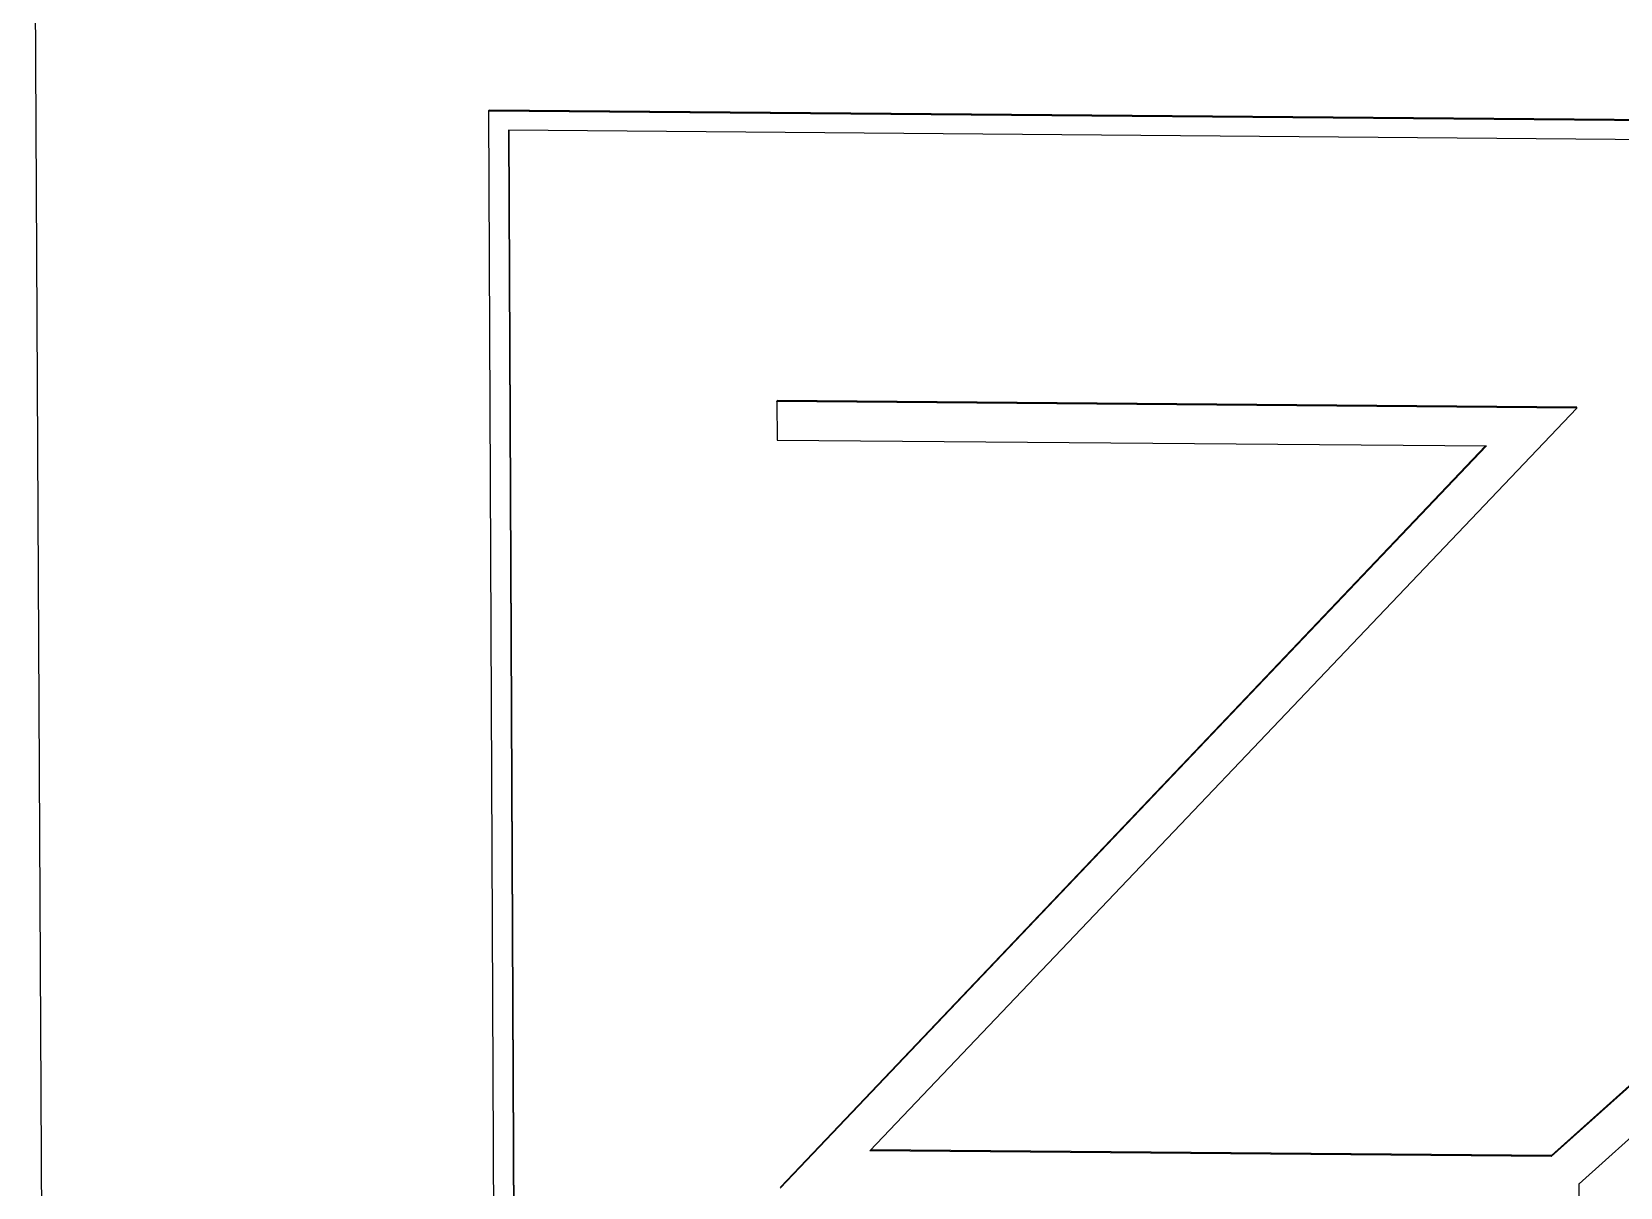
# Model space of a CAD drawing. Header units: millimetres. Extents: x -1421 to 3505, y -683 to 2759.
# Drawn here: x -25.49 to -4.33, y 745.11 to 760.52 of the extents above; entities that cross this region are included whole.
import ezdxf

# ---------------------------------------------------------------- set-up
doc = ezdxf.new("R2010")
doc.units = ezdxf.units.MM
doc.header["$MEASUREMENT"] = 0
doc.layers.add('Domyślny', color=7, linetype='Continuous', true_color=0x000000)
doc.layers.add('Utwórz2D linie widoczne', color=7, linetype='Continuous', true_color=0x000000)

msp = doc.modelspace()

# ---------------------------------------------------------------- linework, layer by layer
at = {"layer": 'Domyślny'}
msp.add_line((-21.634, 13.959), (-25.494, 770.962), dxfattribs=at)
at = {"layer": 'Utwórz2D linie widoczne'}
for p, q in [((-19.403, 759.463), (-19.399, 759.478)), ((-19.273, 730.809), (-19.403, 759.463)), ((-19.403, 759.463), (9.74, 759.223)), ((-19.399, 759.478), (9.744, 759.237)), ((9.481, 758.969), (-19.142, 759.205)), ((-19.142, 759.205), (-19.014, 731.062)), ((-19.137, 759.205), (-19.01, 731.077)), ((-15.564, 755.588), (-15.56, 755.603)), ((-4.906, 755.5), (-15.564, 755.588)), ((-15.564, 755.588), (-15.562, 755.075)), ((-4.902, 755.514), (-15.56, 755.603)), ((-14.324, 745.598), (-4.906, 755.5)), ((-4.906, 755.5), (-4.902, 755.514)), ((5.75, 755.411), (-5.244, 745.521)), ((5.754, 755.426), (-5.24, 745.536)), ((-15.562, 755.075), (-6.109, 754.997)), ((-6.109, 754.997), (-15.52, 745.098)), ((-6.119, 754.997), (-15.516, 745.112)), ((-4.875, 745.157), (5.237, 754.241)), ((-5.244, 745.521), (-14.324, 745.598)), ((-5.24, 745.536), (-14.31, 745.612)), ((-5.244, 745.521), (-5.24, 745.536)), ((-4.841, 734.537), (-4.875, 745.157)), ((-4.837, 734.552), (-4.871, 745.161))]:
    msp.add_line(p, q, dxfattribs=at)

doc.saveas('drawing.dxf')
